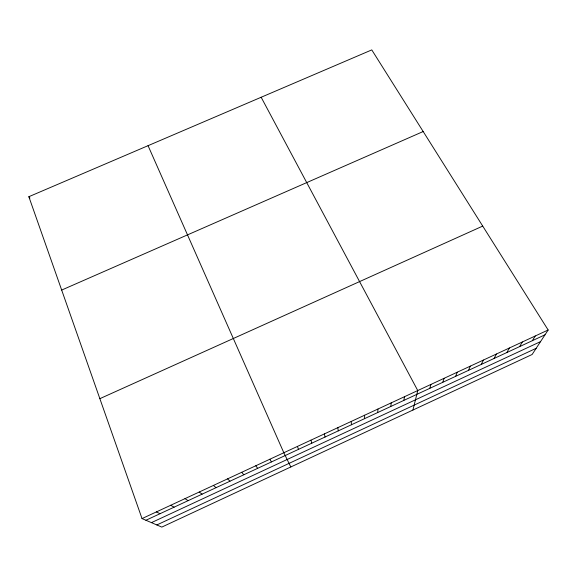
<?xml version="1.0" encoding="UTF-8"?>
<svg xmlns="http://www.w3.org/2000/svg" width="577" height="577" viewBox="0 0 577 577"><rect width="100%" height="100%" fill="white"/><g stroke="black" fill="none" stroke-linecap="round" stroke-linejoin="round"><path stroke-width="0.87" d="M364.585 418.65L364.614 415.224M377.69 412.555L377.957 409.028M390.759 406.482L391.256 402.854M403.799 400.424L404.52 396.695M412.93 410.045L417.755 390.55L261.157 97.261M429.778 388.35L430.947 384.419M442.71 382.342L444.11 378.31M455.614 376.341L457.236 372.215M468.488 370.362L470.327 366.135M481.319 364.397L483.382 360.07M494.121 358.447L496.408 354.026M506.894 352.511L509.39 347.996M519.632 346.597L522.344 341.981M532.333 340.69L535.261 335.98M548.15 329.994L532.124 354.487L161.812 527.097L142.029 518.586L28.85 196.707L371.776 49.903L548.15 329.994L142.029 518.586M145.923 520.266L545.005 334.804M151.441 522.632L540.541 341.62M156.836 524.955L536.163 348.306M99.864 398.664L482.718 226.09M61.674 290.065L423.179 131.534M156.389 511.922L160.024 513.71M170.713 505.272L174.088 507.176M184.993 498.636L188.116 500.656M199.231 492.03L202.101 494.157M213.432 485.43L216.043 487.673M227.59 478.86L229.956 481.211M241.713 472.296L243.826 474.77M28.85 196.707L29.939 198.07M255.791 465.762L257.659 468.336M269.834 459.242L271.45 461.925M290.815 466.966L283.834 452.736L148.058 145.678M297.393 446.439L298.525 449.346M310.909 440.164L311.804 443.172M324.389 433.904L325.053 437.02M337.833 427.658L338.266 430.882M351.242 421.434L351.443 424.759"/></g></svg>
